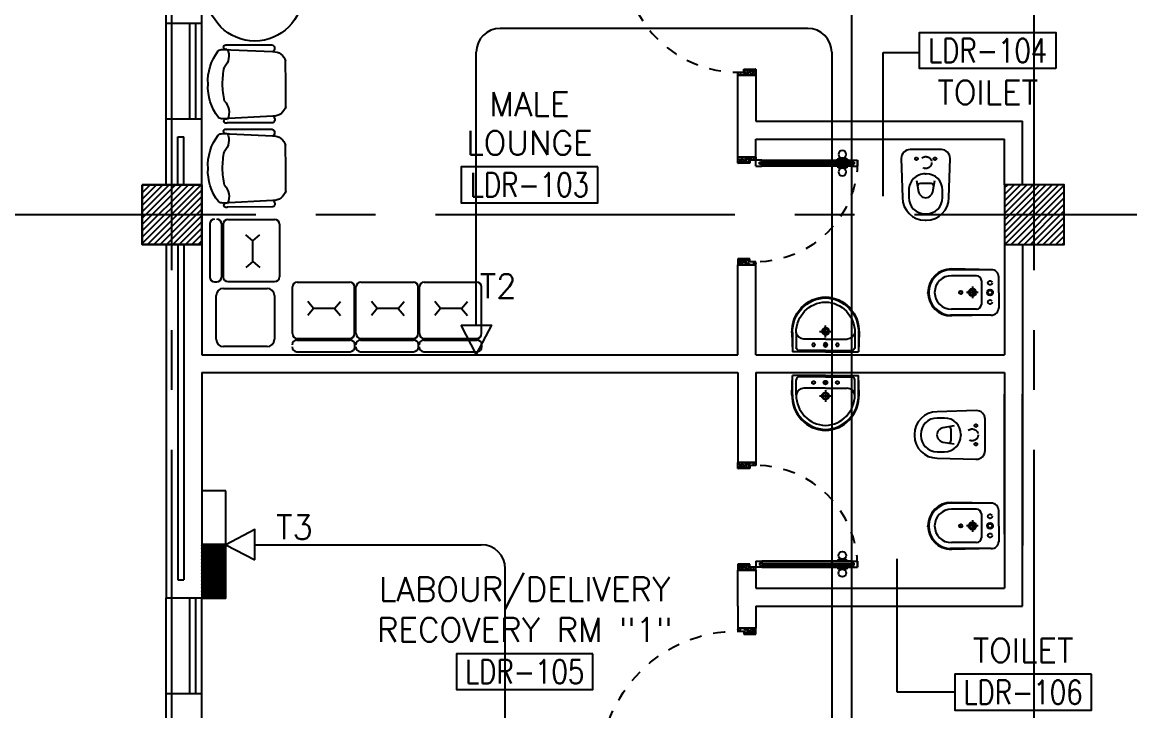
# Model space of a CAD drawing. Extents: x 0 to 92.2, y -1.4 to 78.1.
# Drawn here: x 9.24 to 18.49, y 22.93 to 28.68 of the extents above; entities that cross this region are included whole.
import ezdxf
from ezdxf.enums import TextEntityAlignment as Align

# ---------------------------------------------------------------- set-up
doc = ezdxf.new("R2010")
doc.units = 0
doc.header["$MEASUREMENT"] = 0
doc.header["$PDMODE"] = 34
for name, pattern in [('CENTERX2', [4, 2.5, -0.5, 0.5, -0.5]), ('DASHED', [0.75, 0.5, -0.25]), ('HIDDEN', [0.375, 0.25, -0.125]), ('HIDDEN2', [0.1875, 0.125, -0.0625])]:
    doc.linetypes.add(name, pattern=pattern)
doc.layers.get('0').update_dxf_attribs({"color": 11, "linetype": 'CONTINUOUS'})
doc.layers.get('DEFPOINTS').update_dxf_attribs({"color": 11, "linetype": 'CONTINUOUS'})
for name, color, linetype in [('AX-DIM', 11, 'CONTINUOUS'), ('AXES', 11, 'CENTERX2'), ('COL', 11, 'CONTINUOUS'), ('DOOR', 11, 'CONTINUOUS'), ('E-TEL', 4, 'CONTINUOUS'), ('E-TEXT', 2, 'CONTINUOUS'), ('E-WIRE', 4, 'CONTINUOUS'), ('FIX', 11, 'CONTINUOUS'), ('HAT', 11, 'CONTINUOUS'), ('INSUL', 11, 'CONTINUOUS'), ('NON-MEDICAL', 11, 'CONTINUOUS'), ('RM-BOX', 11, 'CONTINUOUS'), ('RM-NAME', 11, 'CONTINUOUS'), ('RM-NO', 11, 'CONTINUOUS'), ('WALL', 11, 'CONTINUOUS'), ('WIN', 11, 'CONTINUOUS')]:
    doc.layers.add(name, color=color, linetype=linetype)
doc.styles.add('ROMANS', font='ROMANS.shx', dxfattribs={"width": 0.6})
doc.styles.get("Standard").update_dxf_attribs({"font": 'TXT.shx'})
doc.dimstyles.new('STANDARD_IN', dxfattribs={"dimtxt": 0.24, "dimasz": 0.1, "dimexe": 0.07, "dimexo": 0.05, "dimgap": 0.05, "dimtad": 1, "dimdec": 0, "dimlfac": 1000, "dimzin": 0, "dimtxsty": 'ROMANS', "dimblk": 'ARCHTICK', "dimcen": 0.05, "dimdle": 0.05, "dimclrd": 7, "dimclre": 7, "dimclrt": 2, "dimazin": 3, "dimtfac": 1, "dimtdec": 0, "dimtmove": 0, "dimatfit": 3, "dimtolj": 1, "dimtzin": 0})

# ---------------------------------------------------------------- blocks, each defined once
blk = doc.blocks.new('*X71')
at = {"color": 0}
for p, q in [((31339.2, 139897.8), (31791.2, 140349.7)), ((31339.2, 139950.8), (31738.1, 140349.7)), ((31339.2, 140003.9), (31685.1, 140349.7)), ((31339.2, 140056.9), (31632.1, 140349.7)), ((31339.2, 140109.9), (31579, 140349.7)), ((31339.2, 140163), (31526, 140349.7)), ((31339.2, 140216), (31473, 140349.7)), ((31339.2, 140269), (31419.9, 140349.7)), ((31339.2, 140322.1), (31366.9, 140349.7)), ((31344.2, 139849.7), (31839.2, 140344.8)), ((31397.2, 139849.7), (31839.2, 140291.7)), ((31450.3, 139849.7), (31839.2, 140238.7)), ((31503.3, 139849.7), (31839.2, 140185.7)), ((31556.3, 139849.7), (31839.2, 140132.6)), ((31609.4, 139849.7), (31839.2, 140079.6)), ((31662.4, 139849.7), (31839.2, 140026.6)), ((31715.4, 139849.7), (31839.2, 139973.5)), ((31768.5, 139849.7), (31839.2, 139920.5)), ((31821.5, 139849.7), (31839.2, 139867.5))]:
    blk.add_line(p, q, dxfattribs=at)
blk = doc.blocks.new('*X70')
at = {"color": 0}
for p, q in [((24139.2, 139857.2), (24631.7, 140349.7)), ((24139.2, 139910.3), (24578.7, 140349.7)), ((24139.2, 139963.3), (24525.6, 140349.7)), ((24139.2, 140016.3), (24472.6, 140349.7)), ((24139.2, 140069.4), (24419.6, 140349.7)), ((24139.2, 140122.4), (24366.5, 140349.7)), ((24139.2, 140175.4), (24313.5, 140349.7)), ((24139.2, 140228.5), (24260.5, 140349.7)), ((24139.2, 140281.5), (24207.4, 140349.7)), ((24139.2, 140334.5), (24154.4, 140349.7)), ((24184.7, 139849.7), (24639.2, 140304.2)), ((24237.8, 139849.7), (24639.2, 140251.2)), ((24290.8, 139849.7), (24639.2, 140198.1)), ((24343.8, 139849.7), (24639.2, 140145.1)), ((24396.9, 139849.7), (24639.2, 140092.1)), ((24449.9, 139849.7), (24639.2, 140039)), ((24502.9, 139849.7), (24639.2, 139986)), ((24556, 139849.7), (24639.2, 139933)), ((24609, 139849.7), (24639.2, 139879.9))]:
    blk.add_line(p, q, dxfattribs=at)
blk = doc.blocks.new('_ARCHTICK')
at = {"color": 0, "linetype": 'BYBLOCK', "const_width": 0.15}
blk.add_lwpolyline([(-0.5, -0.5), (0.5, 0.5)], dxfattribs=at)
blk = doc.blocks.new('*D167')
at = {"layer": 'AX-DIM', "color": 7, "ltscale": 0.3}
for p, q in [((2.026, 5.1711), (2.026, 64.5911)), ((10.1475, 64.5411), (1.956, 64.5411)), ((10.826, 5.2211), (1.956, 5.2211))]:
    blk.add_line(p, q, dxfattribs=at)
at = {"layer": 'DEFPOINTS', "color": 0, "ltscale": 0.3}
for p in [(2.026, 64.5411), (10.1975, 64.5411), (10.876, 5.2211)]:
    blk.add_point(p, dxfattribs=at)
at = {"layer": 'AX-DIM', "color": 7, "ltscale": 0.3, "xscale": 0.1, "yscale": 0.1, "zscale": 0.1}
for p, rotation in [((2.026, 64.5411), 90), ((2.026, 5.2211), 270)]:
    blk.add_blockref('_ARCHTICK', p, dxfattribs=dict(at, rotation=rotation))
at = {"layer": 'AX-DIM', "color": 2, "ltscale": 0.3, "insert": (1.856, 34.8811), "char_height": 0.24, "attachment_point": 5, "rotation": 90, "style": 'ROMANS'}
blk.add_mtext('\\A1;59320', dxfattribs=at)
blk = doc.blocks.new('COL50')
at = {"layer": 'COL'}
blk.add_lwpolyline([(-250, 250), (-250, -250), (250, -250), (250, 250)], close=True, dxfattribs=at)
blk = doc.blocks.new('RM1')
at = {"layer": 'RM-BOX'}
blk.add_lwpolyline([(569.9, -200), (-569.9, -200), (-569.9, -500), (569.9, -500)], close=True, dxfattribs=at)
at = {"layer": 'RM-NAME', "style": 'ROMANS'}
blk.add_attdef('ROOMNAME1', text='', height=200, dxfattribs=at).set_placement((0, 323.8), align=Align.MIDDLE)
blk = doc.blocks.new('DOOR90')
at = {"layer": 'DOOR', "color": 0, "linetype": 'BYBLOCK'}
for p, q in [((-150, 0), (-150, -25)), ((-150, 0), (0, 0)), ((0, -50), (0, 0)), ((-1000, -25), (-1000, -75)), ((-1000, -75), (-1000, -25)), ((-950, -25), (-1000, -25)), ((-950, -75), (-1000, -75)), ((-970, -42), (-970, -58)), ((-950, -42), (-970, -42)), ((-950, -58), (-970, -58)), ((-950, -25), (-950, -42)), ((-950, -58), (-950, -75)), ((-917.6, -25), (-917.6, -17.8)), ((-827.6, -17.8), (-917.6, -17.8)), ((-917.6, -75), (-917.6, -82.2)), ((-827.6, -82.2), (-917.6, -82.2)), ((-905, -17.8), (-905, -8.8)), ((-905, -8.8), (-840.2, -8.8)), ((-905, -17.8), (-840.2, -17.8)), ((-905, -82.2), (-905, -91.2)), ((-905, -82.2), (-840.2, -82.2)), ((-905, -91.2), (-840.2, -91.2)), ((-840.2, -17.8), (-840.2, -8.8)), ((-840.2, -82.2), (-840.2, -91.2)), ((-827.6, -25), (-827.6, -17.8)), ((-827.6, -75), (-827.6, -82.2)), ((-200, -42), (-200, -25)), ((-200, -25), (-150, -25)), ((-180, -42), (-200, -42)), ((-200, -75), (-200, -58)), ((-200, -58), (-180, -58)), ((-150, -75), (-200, -75)), ((-180, -58), (-180, -42)), ((-150, -75), (-150, -25)), ((-150, -25), (-100, -25)), ((-100, -25), (-100, -50)), ((-100, -50), (0, -50)), ((-150, -900), (-150, -875)), ((-150, -875), (-100, -875)), ((0, -900), (-150, -900)), ((-150, -900), (0, -900)), ((-100, -850), (0, -850)), ((-100, -875), (-100, -850)), ((0, -850), (0, -900))]:
    blk.add_line(p, q, dxfattribs=at)
at = {"layer": 'DOOR', "color": 9, "linetype": 'BYBLOCK'}
for p, q in [((0, -50), (-113.7, 0)), ((0, -50), (-40.1, 0)), ((0, -50), (-100, -36.6)), ((0, -850), (-113.7, -900)), ((0, -850), (-100, -863.4)), ((0, -850), (-40.1, -900))]:
    blk.add_line(p, q, dxfattribs=at)
at = {"layer": 'DOOR', "linetype": 'BYBLOCK'}
for p, q in [((-200, -25), (-950, -25)), ((-200, -42), (-950, -42)), ((-200, -58), (-950, -58)), ((-950, -75), (-200, -75))]:
    blk.add_line(p, q, dxfattribs=at)
at = {"layer": 'DOOR', "color": 0, "linetype": 'BYBLOCK'}
for centre in [(-872.6, 23.5), (-872.6, -123.5)]:
    blk.add_circle(centre, 32.4, dxfattribs=at)
at = {"layer": 'DOOR', "color": 9, "linetype": 'BYBLOCK'}
for centre, radius, start, end in [((0, -50), 154.4, 161.10529, 166.28577), ((0, -50), 134.4, 158.15985, 169.28002), ((0, -50), 94.4, 148.01819, 180), ((0, -50), 74.4, 137.77643, 180), ((0, -50), 114.4, 154.08384, 167.37743), ((0, -50), 54.4, 113.20738, 180), ((0, -50), 34.4, 90, 180), ((0, -50), 14.4, 90, 180), ((0, -850), 154.4, 193.71423, 198.89471), ((0, -850), 134.4, 190.71998, 201.84015), ((0, -850), 94.4, 180, 211.98181), ((0, -850), 74.4, 180, 222.22357), ((0, -850), 54.4, 180, 246.79262), ((0, -850), 34.4, 180, 270), ((0, -850), 14.4, 180, 270)]:
    blk.add_arc(centre, radius, start, end, dxfattribs=at)
at = {"layer": 'DOOR', "linetype": 'HIDDEN', "ltscale": 0.5}
blk.add_arc((-150, -25), 850, 180, 270, dxfattribs=at)
blk = doc.blocks.new('DOOR100')
at = {"layer": 'DOOR', "color": 0, "linetype": 'BYBLOCK'}
for p, q in [((-25, 1300), (-75, 1300)), ((-75, 1300), (-25, 1300)), ((-75, 1250), (-75, 1300)), ((-25, 1250), (-25, 1300)), ((-82.2, 1205), (-91.2, 1205)), ((-91.2, 1205), (-91.2, 1140.2)), ((-75, 1217.6), (-82.2, 1217.6)), ((-82.2, 1127.6), (-82.2, 1217.6)), ((-82.2, 1205), (-82.2, 1140.2)), ((-58, 1250), (-75, 1250)), ((-42, 1270), (-58, 1270)), ((-58, 1250), (-58, 1270)), ((-42, 1250), (-42, 1270)), ((-25, 1250), (-42, 1250)), ((-25, 1217.6), (-17.8, 1217.6)), ((-17.8, 1127.6), (-17.8, 1217.6)), ((-17.8, 1205), (-8.8, 1205)), ((-17.8, 1205), (-17.8, 1140.2)), ((-8.8, 1205), (-8.8, 1140.2)), ((-82.2, 1140.2), (-91.2, 1140.2)), ((-75, 1127.6), (-82.2, 1127.6)), ((-25, 1127.6), (-17.8, 1127.6)), ((-17.8, 1140.2), (-8.8, 1140.2)), ((-75, 200), (-58, 200)), ((-75, 150), (-75, 200)), ((-58, 200), (-58, 180)), ((-42, 200), (-25, 200)), ((-42, 180), (-42, 200)), ((-25, 200), (-25, 150)), ((-1200, 0), (-1200, 150)), ((-1200, 150), (-1175, 150)), ((-1200, 150), (-1200, 0)), ((-1175, 150), (-1175, 100)), ((-1175, 100), (-1150, 100)), ((-1150, 100), (-1150, 0)), ((-75, 150), (-25, 150)), ((-58, 180), (-42, 180)), ((-50, 100), (-50, 0)), ((-25, 100), (-50, 100)), ((0, 150), (-25, 150)), ((-25, 150), (-25, 100)), ((0, 150), (0, 0)), ((-1150, 0), (-1200, 0)), ((-50, 0), (0, 0))]:
    blk.add_line(p, q, dxfattribs=at)
at = {"layer": 'DOOR', "linetype": 'BYBLOCK'}
for p, q in [((-75, 1250), (-75, 200)), ((-58, 200), (-58, 1250)), ((-42, 200), (-42, 1250)), ((-25, 200), (-25, 1250)), ((0, 0), (0, 150))]:
    blk.add_line(p, q, dxfattribs=at)
at = {"layer": 'DOOR', "color": 9, "linetype": 'BYBLOCK'}
for p, q in [((-1150, 0), (-1200, 113.7)), ((-1150, 0), (-1163.4, 100)), ((-50, 0), (0, 113.7)), ((-50, 0), (-36.6, 100)), ((-1150, 0), (-1200, 40.1)), ((-50, 0), (0, 40.1))]:
    blk.add_line(p, q, dxfattribs=at)
at = {"layer": 'DOOR', "color": 0, "linetype": 'BYBLOCK'}
for centre in [(-123.5, 1172.6), (23.5, 1172.6)]:
    blk.add_circle(centre, 32.4, dxfattribs=at)
at = {"layer": 'DOOR', "linetype": 'HIDDEN', "ltscale": 0.5}
blk.add_arc((-25, 150), 1150, 89.99998, 180.00006, dxfattribs=at)
at = {"layer": 'DOOR', "color": 9, "linetype": 'BYBLOCK'}
for centre, radius, start, end in [((-1150, 0), 154.4, 103.71423, 108.89471), ((-1150, 0), 134.4, 100.71998, 111.84015), ((-1150, 0), 94.4, 90, 121.98181), ((-50, 0), 94.4, 58.01819, 90), ((-50, 0), 134.4, 68.15985, 79.28002), ((-50, 0), 114.4, 64.08384, 77.37743), ((-50, 0), 154.4, 71.10529, 76.28577), ((-1150, 0), 74.4, 90, 132.22357), ((-1150, 0), 54.4, 90, 156.79262), ((-1150, 0), 34.4, 90, 180), ((-1150, 0), 14.4, 90, 180), ((-50, 0), 74.4, 47.77643, 90), ((-50, 0), 54.4, 23.20738, 90), ((-50, 0), 34.4, 0, 90), ((-50, 0), 14.4, 0, 90)]:
    blk.add_arc(centre, radius, start, end, dxfattribs=at)
blk = doc.blocks.new('A$C49F1192B')
at = {"layer": 'DOOR', "color": 0, "linetype": 'BYBLOCK', "xscale": -1, "rotation": 270}
blk.add_blockref('DOOR100', (0, 1200), dxfattribs=at)
blk = doc.blocks.new('WC1')
at = {"layer": 'FIX'}
for p, q in [((-210, 203.8), (-538, 193.8)), ((-475, 140.8), (-538, 140.8)), ((-727, 4.8), (-727, -4.8)), ((-674, 4.8), (-674, -4.8)), ((-533.7, 24.2), (-539.5, 0)), ((-539.5, 0), (-533.7, -24.2)), ((-394.8, 75.7), (-490.4, 60.1)), ((-339, 4.8), (-339, -4.8)), ((-490.4, -60.1), (-394.8, -75.7)), ((-538, -140.8), (-475, -140.8)), ((-538, -193.8), (-210, -203.8))]:
    blk.add_line(p, q, dxfattribs=at)
at = {"layer": 'FIX', "linetype": 'CONTINUOUS'}
blk.add_line((-420.1, -47.3), (-420.4, 44.6), dxfattribs=at)
at = {"layer": 'FIX'}
blk.add_lwpolyline([(-213.2, -203.8), (-210, -203.8, 0.414214), (-137, -130.8), (-137, 0), (-137, 130.8, 0.414214), (-210, 203.8)], format="xyb", dxfattribs=at)
at = {"layer": 'FIX', "linetype": 'HIDDEN2', "ltscale": 0.3}
blk.add_circle((-245, 0), 49.8, dxfattribs=at)
at = {"layer": 'FIX', "linetype": 'HIDDEN', "ltscale": 0.05}
for centre in [(-213.2, 77.5), (-213.2, -77.5)]:
    blk.add_circle(centre, 11.6, dxfattribs=at)
at = {"layer": 'FIX'}
for centre, radius, start, end in [((-538, 4.8), 189, 90, 180), ((-538, 4.8), 136, 90, 180), ((-475, 4.8), 136, 360, 90), ((-473, -6.9), 68.2, 128.92417, 152.84682), ((-464.4, -17.6), 82, 108.49595, 128.92417), ((-538, -4.8), 189, 180, 270), ((-538, -4.8), 136, 180, 270), ((-473, 6.9), 68.2, 207.15318, 231.07583), ((-464.4, 17.6), 82, 231.07583, 251.50405), ((-475, -4.8), 136, 270, 0)]:
    blk.add_arc(centre, radius, start, end, dxfattribs=at)
at = {"layer": 'FIX', "linetype": 'CONTINUOUS'}
for centre, start, end in [((-442.7, 45.5), 357.66621, 91.61215), ((-442.4, -45.6), 268.38785, 2.33379)]:
    blk.add_arc(centre, 22.3, start, end, dxfattribs=at)
blk = doc.blocks.new('BIDET1')
at = {"layer": 'FIX'}
for p, q in [((-88, 190), (-427.7, 190)), ((-210, 140), (-420, 140)), ((-170, 100), (-170, -100)), ((-25, -2.7), (-25, 128.1)), ((-616.7, 2.1), (-616.7, -2.7)), ((-352, 1.5), (-352, 1.5)), ((-350.1, 5.3), (-350.1, 5.3)), ((-348.2, 1.5), (-348.2, 1.5)), ((-346.3, 5.3), (-346.3, 5.3)), ((-344.4, 9.1), (-344.4, 9.1)), ((-344.4, 1.5), (-344.4, 1.5)), ((-342.4, 5.3), (-342.4, 5.3)), ((-340.5, 9.1), (-340.5, 9.1)), ((-340.5, 1.5), (-340.5, 1.5)), ((-338.6, 5.3), (-338.6, 5.3)), ((-336.7, 1.5), (-336.7, 1.5)), ((-334.8, 5.3), (-334.8, 5.3)), ((-332.9, 1.5), (-332.9, 1.5)), ((-616.7, -7.6), (-616.7, -2.7)), ((-350.1, -2.3), (-350.1, -2.3)), ((-348.2, -6.2), (-348.2, -6.2)), ((-346.3, -2.3), (-346.3, -2.3)), ((-346.3, -10), (-346.3, -10)), ((-344.4, -6.2), (-344.4, -6.2)), ((-342.4, -2.3), (-342.4, -2.3)), ((-342.4, -10), (-342.4, -10)), ((-340.5, -6.2), (-340.5, -6.2)), ((-338.6, -2.3), (-338.6, -2.3)), ((-338.6, -10), (-338.6, -10)), ((-336.7, -6.2), (-336.7, -6.2)), ((-334.8, -2.3), (-334.8, -2.3)), ((-332.9, -6.2), (-332.9, -6.2)), ((-331, -2.3), (-331, -2.3)), ((-25, -2.7), (-25, -133.6)), ((-210, -140), (-420, -140)), ((-88, -190), (-427.7, -190))]:
    blk.add_line(p, q, dxfattribs=at)
at = {"layer": 'FIX', "linetype": 'BYBLOCK', "ltscale": 0.3}
for p, q in [((-75, 190), (-420, 196.7)), ((-75, -190), (-420, -196.7))]:
    blk.add_line(p, q, dxfattribs=at)
at = {"layer": 'FIX', "linetype": 'DASHED', "ltscale": 0.05}
for p, q in [((-196.1, 0), (-293.9, 0)), ((-245, 48.9), (-245, -48.9))]:
    blk.add_line(p, q, dxfattribs=at)
at = {"layer": 'FIX', "linetype": 'HIDDEN', "ltscale": 0.05}
for centre in [(-97.5, 80), (-97.5, -80)]:
    blk.add_circle(centre, 17.5, dxfattribs=at)
at = {"layer": 'FIX'}
for centre, radius in [((-342, 0), 13.8), ((-342, 0), 11), ((-245, 0), 31.7), ((-245, 0), 22.5), ((-97.5, 0), 24.5), ((-97.5, 0), 17.5)]:
    blk.add_circle(centre, radius, dxfattribs=at)
at = {"layer": 'FIX', "linetype": 'BYBLOCK', "ltscale": 0.3}
blk.add_arc((-420, 0), 196.7, 90, 270, dxfattribs=at)
at = {"layer": 'FIX'}
for centre, radius, start, end in [((-420, 0), 190, 90, 270), ((-87.1, 127.9), 62.1, 0.14634, 90.8397), ((-420, 0), 140, 90, 270), ((-210, 100), 40, 0, 90), ((-210, -100), 40, 270, 0), ((-87.1, -127.9), 62.1, 269.1603, 359.85366)]:
    blk.add_arc(centre, radius, start, end, dxfattribs=at)
blk = doc.blocks.new('LAV1')
at = {"layer": 'FIX', "linetype": 'BYBLOCK', "ltscale": 0.3}
for p, q in [((-280, 210), (-275, 50)), ((-245, 210), (-245, 85)), ((245, 210), (245, 85)), ((280, 210), (275, 50)), ((0, 60), (-220.2, 60)), ((0, 60), (220.2, 60))]:
    blk.add_line(p, q, dxfattribs=at)
at = {"layer": 'FIX', "linetype": 'CONTINUOUS'}
for p, q in [((-275, 210), (-275, 50)), ((275, 210), (275, 50)), ((0, 155), (-181.4, 155)), ((0, 155), (181.4, 155)), ((0, 50), (-275, 50)), ((0, 50), (-252.5, 50)), ((0, 50), (252.5, 50)), ((0, 50), (275, 50))]:
    blk.add_line(p, q, dxfattribs=at)
at = {"layer": 'FIX', "linetype": 'DASHED', "ltscale": 0.05}
for p, q in [((49.5, 220), (-50.5, 220)), ((-0.5, 170), (-0.5, 270)), ((-0.5, 170), (-0.5, 270))]:
    blk.add_line(p, q, dxfattribs=at)
at = {"layer": 'FIX'}
for p, q in [((15.6, 107.5), (-15.5, 107.5)), ((0, 92), (0, 123))]:
    blk.add_line(p, q, dxfattribs=at)
for centre, radius in [((-0.5, 220), 29.5), ((-0.5, 220), 22.5), ((0, 107.5), 15.5)]:
    blk.add_circle(centre, radius, dxfattribs=at)
at = {"layer": 'FIX', "linetype": 'HIDDEN', "ltscale": 0.05}
for centre in [(-100, 107.5), (100, 107.5)]:
    blk.add_circle(centre, 12.4, dxfattribs=at)
at = {"layer": 'FIX', "linetype": 'BYBLOCK', "ltscale": 0.3}
for centre, radius, start, end in [((6.9, 220), 287, 91.37765, 182.00641), ((-6.9, 220), 287, 357.99359, 88.62235), ((-220.1, 84.9), 24.9, 179.70214, 269.94861), ((220.1, 84.9), 24.9, 270.05139, 0.29786)]:
    blk.add_arc(centre, radius, start, end, dxfattribs=at)
at = {"layer": 'FIX', "linetype": 'CONTINUOUS'}
for centre, radius, start, end in [((8.4, 216.7), 283.4, 91.6988, 181.35097), ((7.6, 212.5), 252.7, 91.73281, 180.48842), ((-8.4, 216.7), 283.4, 358.64903, 88.3012), ((-7.6, 212.5), 252.7, 359.51158, 88.26719), ((-179.2, 221.8), 66.9, 190.20056, 268.07863), ((179.2, 221.8), 66.9, 271.92137, 349.79944)]:
    blk.add_arc(centre, radius, start, end, dxfattribs=at)
blk = doc.blocks.new('DOOR-10')
at = {"layer": 'DOOR', "color": 0, "linetype": 'BYBLOCK'}
for p, q in [((-75.7, 1017.6), (-82.9, 1017.6)), ((-82.9, 927.6), (-82.9, 1017.6)), ((-25.7, 1100), (-75.7, 1100)), ((-75.7, 1100), (-25.7, 1100)), ((-75.7, 1050), (-75.7, 1100)), ((-58.7, 1050), (-75.7, 1050)), ((-42.7, 1070), (-58.7, 1070)), ((-58.7, 1050), (-58.7, 1070)), ((-42.7, 1050), (-42.7, 1070)), ((-25.7, 1050), (-42.7, 1050)), ((-25.7, 1050), (-25.7, 1100)), ((-25.7, 1017.6), (-18.5, 1017.6)), ((-18.5, 927.6), (-18.5, 1017.6)), ((-82.9, 1005), (-91.9, 1005)), ((-91.9, 1005), (-91.9, 940.2)), ((-82.9, 940.2), (-91.9, 940.2)), ((-82.9, 1005), (-82.9, 940.2)), ((-75.7, 927.6), (-82.9, 927.6)), ((-25.7, 927.6), (-18.5, 927.6)), ((-18.5, 1005), (-9.5, 1005)), ((-18.5, 1005), (-18.5, 940.2)), ((-18.5, 940.2), (-9.5, 940.2)), ((-9.5, 1005), (-9.5, 940.2)), ((-75.7, 200), (-58.7, 200)), ((-75.7, 150), (-75.7, 200)), ((-58.7, 200), (-58.7, 180)), ((-42.7, 200), (-25.7, 200)), ((-42.7, 180), (-42.7, 200)), ((-25.7, 200), (-25.7, 150)), ((-1000.7, 0), (-1000.7, 150)), ((-1000.7, 150), (-975.7, 150)), ((-1000.7, 150), (-1000.7, 0)), ((-975.7, 150), (-975.7, 100)), ((-975.7, 100), (-950.7, 100)), ((-950.7, 100), (-950.7, 0)), ((-75.7, 150), (-25.7, 150)), ((-58.7, 180), (-42.7, 180)), ((-50.7, 100), (-50.7, 0)), ((-25.7, 100), (-50.7, 100)), ((-0.7, 150), (-25.7, 150)), ((-25.7, 150), (-25.7, 100)), ((-950.7, 0), (-1000.7, 0)), ((-50.7, 0), (-0.7, 0))]:
    blk.add_line(p, q, dxfattribs=at)
at = {"layer": 'DOOR', "linetype": 'BYBLOCK'}
for p, q in [((-75.7, 1050), (-75.7, 200)), ((-58.7, 200), (-58.7, 1050)), ((-42.7, 200), (-42.7, 1050)), ((-25.7, 200), (-25.7, 1050))]:
    blk.add_line(p, q, dxfattribs=at)
at = {"layer": 'DOOR', "color": 9, "linetype": 'BYBLOCK'}
for p, q in [((-950.7, 0), (-1000.7, 113.7)), ((-950.7, 0), (-964.1, 100)), ((-50.7, 0), (-0.7, 113.7)), ((-50.7, 0), (-37.3, 100)), ((-0.7, 0), (-0.7, 150)), ((-950.7, 0), (-1000.7, 40.1)), ((-50.7, 0), (-0.7, 40.1))]:
    blk.add_line(p, q, dxfattribs=at)
at = {"layer": 'DOOR', "color": 0, "linetype": 'BYBLOCK'}
for centre in [(-124.2, 972.6), (22.8, 972.6)]:
    blk.add_circle(centre, 32.4, dxfattribs=at)
at = {"layer": 'DOOR', "linetype": 'HIDDEN', "ltscale": 0.5}
blk.add_arc((-23.4, 149.1), 952.3, 93.14816, 179.94816, dxfattribs=at)
at = {"layer": 'DOOR', "color": 9, "linetype": 'BYBLOCK'}
for centre, radius, start, end in [((-950.7, 0), 154.4, 103.71423, 108.89471), ((-950.7, 0), 134.4, 100.71998, 111.84015), ((-950.7, 0), 94.4, 90, 121.98181), ((-50.7, 0), 94.4, 58.01819, 90), ((-50.7, 0), 134.4, 68.15985, 79.28002), ((-50.7, 0), 114.4, 64.08384, 77.37743), ((-50.7, 0), 154.4, 71.10529, 76.28577), ((-950.7, 0), 74.4, 90, 132.22357), ((-950.7, 0), 54.4, 90, 156.79262), ((-950.7, 0), 34.4, 90, 180), ((-950.7, 0), 14.4, 90, 180), ((-50.7, 0), 74.4, 47.77643, 90), ((-50.7, 0), 54.4, 23.20738, 90), ((-50.7, 0), 34.4, 0, 90), ((-50.7, 0), 14.4, 0, 90)]:
    blk.add_arc(centre, radius, start, end, dxfattribs=at)

msp = doc.modelspace()

# ---------------------------------------------------------------- linework, layer by layer
at = {"layer": 'AXES'}
for p, q in [((17.6927, -1.3931), (17.6927, 77.4195)), ((10.4927, -1.3931), (10.4927, 43.5261)), ((0.6927, 27.0711), (68.7327, 27.0711))]:
    msp.add_line(p, q, dxfattribs=at)
at = {"layer": 'E-TEL', "color": 4}
for p, q in [((10.942, 24.765), (10.7427, 24.765)), ((10.7427, 24.765), (10.7427, 23.865)), ((10.942, 23.865), (10.942, 24.765)), ((10.942, 24.3161), (10.7427, 24.3161)), ((10.942, 23.8861), (10.7427, 24.3136)), ((10.9381, 23.865), (10.7427, 24.284)), ((10.9243, 23.865), (10.7427, 24.2544)), ((10.942, 23.9156), (10.7553, 24.3161)), ((10.942, 23.9452), (10.7691, 24.3161)), ((10.942, 23.9748), (10.7829, 24.3161)), ((10.942, 24.0044), (10.7967, 24.3161)), ((10.942, 24.0339), (10.8105, 24.3161)), ((10.942, 24.0635), (10.8242, 24.3161)), ((10.942, 24.0931), (10.838, 24.3161)), ((10.942, 24.1227), (10.8518, 24.3161)), ((10.942, 24.1522), (10.8656, 24.3161)), ((10.942, 24.1818), (10.8794, 24.3161)), ((10.942, 24.2114), (10.8932, 24.3161)), ((10.942, 24.241), (10.907, 24.3161)), ((10.942, 24.2706), (10.9208, 24.3161)), ((10.942, 24.3001), (10.9346, 24.3161)), ((10.9105, 23.865), (10.7427, 24.2248)), ((10.8967, 23.865), (10.7427, 24.1953)), ((10.8829, 23.865), (10.7427, 24.1657)), ((10.8691, 23.865), (10.7427, 24.1361)), ((10.8553, 23.865), (10.7427, 24.1065)), ((10.8415, 23.865), (10.7427, 24.0769)), ((10.8277, 23.865), (10.7427, 24.0474)), ((10.8139, 23.865), (10.7427, 24.0178)), ((10.8001, 23.865), (10.7427, 23.9882)), ((10.7863, 23.865), (10.7427, 23.9586)), ((10.7726, 23.865), (10.7427, 23.9291)), ((10.7588, 23.865), (10.7427, 23.8995)), ((10.745, 23.865), (10.7427, 23.8699)), ((10.942, 23.865), (10.7427, 23.865))]:
    msp.add_line(p, q, dxfattribs=at)
for points in [[(12.9068, 26.1481), (13.1593, 26.1481), (13.033, 25.9059), (13.033, 25.9059)], [(11.1842, 24.1876), (11.1842, 24.4402), (10.942, 24.3139), (10.942, 24.3139)]]:
    msp.add_lwpolyline(points, close=True, dxfattribs=at)
at = {"layer": 'E-WIRE', "color": 4, "linetype": 'BYBLOCK'}
for p, q in [((16.1677, 14.9961), (16.1677, 30.1372)), ((15.8013, 28.6266), (13.233, 28.6266)), ((13.033, 26.1481), (13.033, 28.4266)), ((16.0013, 28.4266), (16.0013, 14.9961)), ((11.1842, 24.3139), (13.0751, 24.3139))]:
    msp.add_line(p, q, dxfattribs=at)
at = {"layer": 'E-WIRE', "color": 4}
msp.add_line((13.2751, 15.0844), (13.2751, 24.1139), dxfattribs=at)
at = {"layer": 'E-WIRE', "color": 4, "linetype": 'BYBLOCK'}
for centre, start, end in [((13.233, 28.4266), 90, 180), ((15.8013, 28.4266), 0, 90), ((13.0751, 24.1139), 0, 90)]:
    msp.add_arc(centre, 0.2, start, end, dxfattribs=at)
at = {"layer": 'INSUL'}
for p, q in [((10.5427, 27.3211), (10.5427, 27.7211)), ((10.5427, 27.7211), (10.5927, 27.7211)), ((10.5927, 27.3211), (10.5927, 27.7211)), ((10.5427, 26.8211), (10.5427, 24.0211)), ((10.5927, 26.8211), (10.5927, 24.0211)), ((10.5427, 24.0211), (10.5927, 24.0211))]:
    msp.add_line(p, q, dxfattribs=at)
at = {"layer": 'NON-MEDICAL', "extrusion": (0, 0, -1)}
for p, q in [((11.3329, 28.487), (10.9546, 28.4857)), ((10.9133, 28.4511), (11.3331, 28.433)), ((11.4422, 28.1631), (11.4415, 28.3523)), ((11.4428, 27.9739), (11.4422, 28.1631)), ((11.335, 27.8925), (10.9153, 27.8716)), ((10.9133, 27.7474), (11.3331, 27.7294)), ((11.3329, 27.7834), (10.9546, 27.7821)), ((11.3352, 27.8385), (10.9568, 27.8372)), ((11.4422, 27.4595), (11.4415, 27.6487)), ((11.4428, 27.2703), (11.4422, 27.4595)), ((11.335, 27.1889), (10.9153, 27.1679)), ((11.3352, 27.1348), (10.9568, 27.1336))]:
    msp.add_line(p, q, dxfattribs=at)
at = {"layer": 'NON-MEDICAL'}
for p, q in [((10.9595, 27.0308), (11.3495, 27.0308)), ((10.8085, 26.9934), (10.8085, 26.549)), ((10.9057, 26.9934), (10.9057, 26.549)), ((10.9195, 26.9908), (10.9195, 26.5516)), ((11.3895, 26.9908), (11.3895, 26.5516)), ((11.1683, 26.8533), (11.11, 26.9019)), ((11.1683, 26.8533), (11.2267, 26.9019)), ((11.1683, 26.6782), (11.1683, 26.8533)), ((11.1683, 26.6782), (11.11, 26.6295)), ((11.1683, 26.6782), (11.2267, 26.6295)), ((10.8485, 26.509), (10.8657, 26.509)), ((10.8485, 26.509), (10.8657, 26.509)), ((10.9218, 26.4552), (11.2866, 26.4552)), ((10.9595, 26.5116), (11.3495, 26.5116)), ((10.9595, 26.5116), (11.3495, 26.5116)), ((11.4975, 26.0771), (11.4975, 26.4671)), ((11.5375, 26.5071), (11.9767, 26.5071)), ((12.0167, 26.0771), (12.0167, 26.4671)), ((12.0167, 26.0771), (12.0167, 26.4671)), ((12.0287, 26.0771), (12.0287, 26.4671)), ((12.0687, 26.5071), (12.5079, 26.5071)), ((12.5479, 26.0771), (12.5479, 26.4671)), ((12.5479, 26.0771), (12.5479, 26.4671)), ((12.5582, 26.0771), (12.5582, 26.4671)), ((12.5982, 26.5071), (13.0373, 26.5071)), ((13.0773, 26.0771), (13.0773, 26.4671)), ((13.0773, 26.0771), (13.0773, 26.4671)), ((10.861, 26.0296), (10.861, 26.3944)), ((11.3474, 26.3944), (11.3474, 26.0296)), ((11.675, 26.286), (11.6264, 26.3444)), ((11.675, 26.286), (11.6264, 26.2276)), ((11.8501, 26.286), (11.675, 26.286)), ((11.8501, 26.286), (11.8988, 26.3444)), ((11.8501, 26.286), (11.8988, 26.2276)), ((12.2062, 26.286), (12.1576, 26.3444)), ((12.2062, 26.286), (12.1576, 26.2276)), ((12.3813, 26.286), (12.2062, 26.286)), ((12.3813, 26.286), (12.43, 26.3444)), ((12.3813, 26.286), (12.43, 26.2276)), ((12.7357, 26.286), (12.687, 26.3444)), ((12.7357, 26.286), (12.687, 26.2276)), ((12.9108, 26.286), (12.7357, 26.286)), ((12.9108, 26.286), (12.9594, 26.3444)), ((12.9108, 26.286), (12.9594, 26.2276)), ((11.5349, 26.0233), (11.9793, 26.0233)), ((11.5375, 26.0371), (11.9767, 26.0371)), ((12.0661, 26.0233), (12.5105, 26.0233)), ((12.0687, 26.0371), (12.5079, 26.0371)), ((12.5956, 26.0233), (13.0399, 26.0233)), ((12.5982, 26.0371), (13.0373, 26.0371)), ((11.2866, 25.9688), (10.9218, 25.9688)), ((11.5349, 25.9261), (11.9793, 25.9261)), ((12.0193, 25.9661), (12.0193, 25.9833)), ((12.0193, 25.9661), (12.0193, 25.9833)), ((12.0661, 25.9261), (12.5105, 25.9261)), ((12.5505, 25.9661), (12.5505, 25.9833)), ((12.5505, 25.9661), (12.5505, 25.9833)), ((12.5956, 25.9261), (13.0399, 25.9261)), ((13.0799, 25.9661), (13.0799, 25.9833)), ((13.0799, 25.9661), (13.0799, 25.9833))]:
    msp.add_line(p, q, dxfattribs=at)
msp.add_circle((11.1838, 28.9206), 0.4, dxfattribs=at)
at = {"layer": 'NON-MEDICAL', "extrusion": (0, 0, -1)}
for centre, radius, start, end in [((-10.9434, 28.4697), 0.0195, 234.64829, 124.96008), ((-11.319, 28.46), 0.0304, 117.22552, 242.38284), ((-11.2048, 28.187), 0.412, 356.36093, 37.75712), ((-10.9116, 28.4001), 0.051, 50.2645, 91.892), ((-10.8323, 28.3964), 0.1352, 154.8807, 223.77179), ((-11.337, 28.3251), 0.108, 87.9438, 165.40436), ((-11.6659, 28.1541), 0.7509, 0.54762, 11.42695), ((-11.2049, 28.1376), 0.412, 321.85124, 3.24743), ((-11.6659, 28.1736), 0.7509, 348.18141, 359.06074), ((-10.8339, 27.9256), 0.1352, 135.83657, 204.72766), ((-11.3381, 28.0004), 0.108, 194.204, 271.66456), ((-10.9132, 27.9225), 0.051, 267.71636, 309.34386), ((-10.9455, 27.8531), 0.0195, 234.64829, 124.96008), ((-11.3211, 27.8654), 0.0304, 117.22552, 242.38284), ((-10.9116, 27.6965), 0.051, 50.2645, 91.892), ((-10.9434, 27.7661), 0.0195, 234.64829, 124.96008), ((-10.8323, 27.6928), 0.1352, 154.8807, 223.77179), ((-11.319, 27.7563), 0.0304, 117.22552, 242.38284), ((-11.2048, 27.4834), 0.412, 356.36093, 37.75712), ((-11.337, 27.6214), 0.108, 87.9438, 165.40436), ((-11.6659, 27.4505), 0.7509, 0.54762, 11.42695), ((-11.2049, 27.4339), 0.412, 321.85124, 3.24743), ((-11.6659, 27.47), 0.7509, 348.18141, 359.06074), ((-10.8339, 27.222), 0.1352, 135.83657, 204.72766), ((-11.3381, 27.2968), 0.108, 194.204, 271.66456), ((-10.9132, 27.2189), 0.051, 267.71636, 309.34386), ((-10.9455, 27.1495), 0.0195, 234.64829, 124.96008), ((-11.3211, 27.1618), 0.0304, 117.22552, 242.38284)]:
    msp.add_arc(centre, radius, start, end, dxfattribs=at)
at = {"layer": 'NON-MEDICAL'}
for centre, radius, start, end in [((10.8485, 26.9934), 0.04, 90, 180), ((10.8657, 26.9934), 0.04, 0, 90), ((10.9595, 26.9908), 0.04, 90, 180), ((11.3495, 26.9908), 0.04, 0, 90), ((10.8485, 26.549), 0.04, 180, 270), ((10.8657, 26.549), 0.04, 270, 0), ((10.9595, 26.5516), 0.04, 180, 270), ((11.3495, 26.5516), 0.04, 270, 0), ((10.9218, 26.3944), 0.0608, 90, 180), ((11.2866, 26.3944), 0.0608, 0, 90), ((11.5375, 26.4671), 0.04, 90, 180), ((11.9767, 26.4671), 0.04, 0, 90), ((12.0687, 26.4671), 0.04, 90, 180), ((12.5079, 26.4671), 0.04, 0, 90), ((12.5982, 26.4671), 0.04, 90, 180), ((13.0373, 26.4671), 0.04, 0, 90), ((10.9218, 26.0296), 0.0608, 180, 270), ((11.2866, 26.0296), 0.0608, 270, 0), ((11.5349, 25.9833), 0.04, 90, 180), ((11.5375, 26.0771), 0.04, 180, 270), ((11.9767, 26.0771), 0.04, 270, 0), ((11.9793, 25.9833), 0.04, 0, 90), ((12.0661, 25.9833), 0.04, 90, 180), ((12.0687, 26.0771), 0.04, 180, 270), ((12.5079, 26.0771), 0.04, 270, 0), ((12.5105, 25.9833), 0.04, 0, 90), ((12.5956, 25.9833), 0.04, 90, 180), ((12.5982, 26.0771), 0.04, 180, 270), ((13.0373, 26.0771), 0.04, 270, 0), ((13.0399, 25.9833), 0.04, 0, 90), ((11.5349, 25.9661), 0.04, 180, 270), ((11.9793, 25.9661), 0.04, 270, 0), ((12.0661, 25.9661), 0.04, 180, 270), ((12.5105, 25.9661), 0.04, 270, 0), ((12.5956, 25.9661), 0.04, 180, 270), ((13.0399, 25.9661), 0.04, 270, 0)]:
    msp.add_arc(centre, radius, start, end, dxfattribs=at)
at = {"layer": 'RM-NAME', "color": 5, "linetype": 'BYBLOCK'}
for p, q in [((16.4302, 27.2263), (16.4302, 28.4265)), ((16.4302, 28.4265), (16.7339, 28.4265)), ((16.5485, 23.0814), (16.5485, 24.1973)), ((17.0292, 23.0814), (16.5485, 23.0814))]:
    msp.add_line(p, q, dxfattribs=at)
at = {"layer": 'WALL'}
for p, q in [((10.4427, 28.6711), (10.4427, 31.4211)), ((10.7427, 28.6711), (10.7427, 29.3961)), ((10.4427, 28.6711), (10.7427, 28.6711)), ((15.2177, 27.5511), (15.2177, 28.2346)), ((15.3677, 28.2346), (15.2177, 28.2346)), ((15.3677, 28.2346), (15.3677, 27.8511)), ((10.4427, 27.3211), (10.4427, 27.8711)), ((10.4427, 27.8711), (10.7427, 27.8711)), ((10.7427, 27.3211), (10.7427, 27.8711)), ((15.3677, 27.8511), (17.5927, 27.8511)), ((17.5927, 27.3261), (17.5927, 27.8511)), ((15.3677, 27.7011), (17.4427, 27.7011)), ((15.3677, 27.5511), (15.3677, 27.7011)), ((17.4427, 27.3211), (17.4427, 27.7011)), ((15.2177, 27.5511), (15.3677, 27.5511)), ((10.4427, 26.8211), (10.4427, 23.8711)), ((10.7427, 26.8211), (10.7427, 25.9011)), ((17.4427, 26.8211), (17.4427, 25.9011)), ((17.5927, 26.8211), (17.5927, 24.3061)), ((15.2177, 25.9011), (15.2177, 26.6511)), ((15.2177, 26.6511), (15.3677, 26.6511)), ((15.3677, 25.9011), (15.3677, 26.6511)), ((10.7427, 25.9011), (15.2177, 25.9011)), ((15.3677, 25.9011), (17.4427, 25.9011)), ((15.3677, 25.9011), (17.2677, 25.9011)), ((10.7427, 25.7511), (15.2177, 25.7511)), ((10.7427, 25.7511), (10.7427, 23.8711)), ((15.2177, 25.7511), (15.2177, 25.0011)), ((15.3677, 25.7511), (15.3677, 25.0011)), ((15.3677, 25.7511), (17.4427, 25.7511)), ((17.4427, 25.7511), (17.4427, 23.9511)), ((17.4427, 24.4033), (17.4427, 25.5711)), ((17.5927, 23.8011), (17.5927, 25.5711)), ((15.2177, 25.0011), (15.3677, 25.0011)), ((15.2177, 24.1011), (15.3677, 24.1011)), ((15.3677, 24.1011), (15.3677, 23.9511)), ((10.4427, 23.8711), (10.7427, 23.8711)), ((15.3677, 23.9511), (17.4427, 23.9511)), ((15.2177, 23.8011), (15.2177, 23.6176)), ((15.3677, 23.8011), (17.5927, 23.8011)), ((15.3677, 23.8011), (15.3677, 23.6176)), ((10.4427, 21.4711), (10.4427, 23.0711)), ((10.4427, 23.0711), (10.7427, 23.0711)), ((10.7427, 22.2561), (10.7427, 23.0711))]:
    msp.add_line(p, q, dxfattribs=at)
at = {"layer": 'WALL', "linetype": 'BYBLOCK'}
for p, q in [((15.2177, 23.8011), (15.2177, 24.1011)), ((15.2177, 23.6176), (15.3677, 23.6176))]:
    msp.add_line(p, q, dxfattribs=at)
at = {"layer": 'WALL', "linetype": 'BYBLOCK', "ltscale": 0.3}
for points in [[(10.2427, 27.3211), (10.7427, 27.3211), (10.7427, 26.8211), (10.2427, 26.8211)], [(17.9427, 27.3211), (17.4427, 27.3211), (17.4427, 26.8211), (17.9427, 26.8211)]]:
    msp.add_lwpolyline(points, close=True, dxfattribs=at)
at = {"layer": 'WIN'}
for p, q in [((10.4427, 27.8711), (10.4427, 28.6711)), ((10.6427, 27.8711), (10.6427, 28.6711)), ((10.6927, 27.8711), (10.6927, 28.6711)), ((10.7427, 27.8711), (10.7427, 28.6711)), ((10.4427, 23.0711), (10.4427, 23.8711)), ((10.6427, 23.0711), (10.6427, 23.8711)), ((10.6927, 23.0711), (10.6927, 23.8711)), ((10.7427, 23.0711), (10.7427, 23.8711))]:
    msp.add_line(p, q, dxfattribs=at)

# ---------------------------------------------------------------- block references
at = {"ltscale": 1000, "xscale": -0.001, "yscale": 0.001, "zscale": 0.001}
msp.add_blockref('LAV1', (15.9492, 25.8761), dxfattribs=at)
at = {"ltscale": 1000, "xscale": 0.001, "yscale": 0.001, "zscale": 0.001, "rotation": 180}
msp.add_blockref('LAV1', (15.9492, 25.7761), dxfattribs=at)
at = {"layer": 'COL', "xscale": 0.001, "yscale": 0.001, "zscale": 0.001}
for p in [(10.4927, 27.0711), (17.6927, 27.0711)]:
    msp.add_blockref('COL50', p, dxfattribs=at)
at = {"layer": 'DOOR', "color": 0, "linetype": 'BYBLOCK', "ltscale": 0.3, "xscale": 0.001, "yscale": 0.001, "zscale": 0.001}
for name, p, rotation in [('DOOR-10', (15.3677, 29.2353), 90), ('A$C49F1192B', (15.3677, 23.6176), 180)]:
    msp.add_blockref(name, p, dxfattribs=dict(at, rotation=rotation))
at = {"layer": 'DOOR', "color": 0, "linetype": 'BYBLOCK', "xscale": -0.001, "yscale": 0.001, "zscale": 0.001}
msp.add_blockref('DOOR90', (15.2177, 27.5511), dxfattribs=at)
at = {"layer": 'DOOR', "color": 0, "linetype": 'BYBLOCK', "xscale": 0.001, "yscale": 0.001, "zscale": 0.001, "rotation": 180}
msp.add_blockref('DOOR90', (15.2177, 24.1011), dxfattribs=at)
at = {"layer": 'FIX', "xscale": 0.001, "yscale": 0.001, "zscale": 0.001, "rotation": 90}
msp.add_blockref('WC1', (16.7857, 27.751), dxfattribs=at)
at = {"layer": 'FIX', "xscale": 0.001, "yscale": 0.001, "zscale": 0.001}
for name, p in [('BIDET1', (17.4207, 26.4211)), ('WC1', (17.4184, 25.2311)), ('BIDET1', (17.4207, 24.4711))]:
    msp.add_blockref(name, p, dxfattribs=at)
at = {"layer": 'HAT', "xscale": 0.001, "yscale": 0.001, "zscale": 0.001}
for name in ['*X70', '*X71']:
    msp.add_blockref(name, (-13.8965, -113.0286), dxfattribs=at)
at = {"layer": 'RM-NAME'}
ref = msp.add_blockref('RM1', (17.3038, 28.0914), dxfattribs=dict(at, xscale=-0.001, yscale=0.001, zscale=0.001, rotation=180))
ref.add_attrib('ROOMNO', 'LDR-104', dxfattribs={"layer": 'RM-NO', "height": 0.2, "style": 'ROMANS', "width": 0.8}).set_placement((17.3038, 28.4414), align=Align.MIDDLE)
ref.add_attrib('ROOMNAME2', 'TOILET', dxfattribs={"height": 0.2, "style": 'ROMANS'}).set_placement((17.3038, 28.0914), align=Align.MIDDLE)
ref = msp.add_blockref('RM1', (13.4774, 27.6706), dxfattribs=dict(at, xscale=0.001, yscale=0.001, zscale=0.001))
ref.add_attrib('ROOMNO', 'LDR-103', dxfattribs={"layer": 'RM-NO', "height": 0.2, "style": 'ROMANS', "width": 0.8}).set_placement((13.4774, 27.3206), align=Align.MIDDLE)
ref.add_attrib('ROOMNAME2', 'LOUNGE', dxfattribs={"height": 0.2, "style": 'ROMANS'}).set_placement((13.4774, 27.6706), align=Align.MIDDLE)
ref.add_attrib('ROOMNAME1', 'MALE', dxfattribs={"height": 0.2, "style": 'ROMANS'}).set_placement((13.4774, 27.9944), align=Align.MIDDLE)
ref = msp.add_blockref('RM1', (13.438, 23.6035), dxfattribs=dict(at, xscale=0.001, yscale=0.001, zscale=0.001))
ref.add_attrib('ROOMNO', 'LDR-105', dxfattribs={"layer": 'RM-NO', "height": 0.2, "style": 'ROMANS', "width": 0.8}).set_placement((13.438, 23.2535), align=Align.MIDDLE)
ref.add_attrib('ROOMNAME2', 'RECOVERY RM "1"', dxfattribs={"height": 0.2, "style": 'ROMANS'}).set_placement((13.438, 23.6035), align=Align.MIDDLE)
ref.add_attrib('ROOMNAME1', 'LABOUR/DELIVERY', dxfattribs={"height": 0.2, "style": 'ROMANS'}).set_placement((13.438, 23.9273), align=Align.MIDDLE)
ref = msp.add_blockref('RM1', (17.5991, 23.4314), dxfattribs=dict(at, xscale=0.001, yscale=0.001, zscale=0.001))
ref.add_attrib('ROOMNO', 'LDR-106', dxfattribs={"layer": 'RM-NO', "height": 0.2, "style": 'ROMANS', "width": 0.8}).set_placement((17.5991, 23.0814), align=Align.MIDDLE)
ref.add_attrib('ROOMNAME2', 'TOILET', dxfattribs={"height": 0.2, "style": 'ROMANS'}).set_placement((17.5991, 23.4314), align=Align.MIDDLE)

# ---------------------------------------------------------------- texts
at = {"layer": 'E-TEXT', "color": 4}
for s, p in [('T2', (13.2157, 26.4743)), ('T3', (11.5158, 24.4605))]:
    msp.add_text(s, height=0.2, dxfattribs=at).set_placement(p, align=Align.MIDDLE)

# ---------------------------------------------------------------- dimensions: what is measured, and where the dimension line sits
at = {"layer": 'AX-DIM'}
dim = msp.add_linear_dim(base=(2.026, 64.5411), p1=(10.876, 5.2211), p2=(10.1975, 64.5411), angle=90, dimstyle='STANDARD_IN', dxfattribs=at)
dim.commit()
dim.dimension.update_dxf_attribs({"geometry": '*D167', "text_midpoint": (1.856, 34.8811)})

doc.saveas('drawing.dxf')
